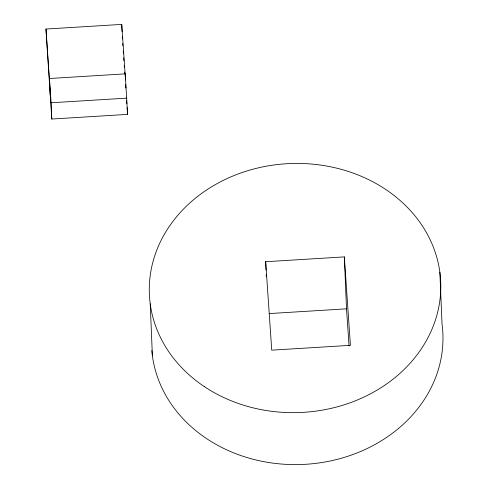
<?xml version="1.0" encoding="UTF-8"?>
<svg xmlns="http://www.w3.org/2000/svg" width="488" height="488" viewBox="0 0 488 488"><rect width="100%" height="100%" fill="white"/><g stroke="black" fill="none" stroke-linecap="round" stroke-linejoin="round"><path stroke-width="0.73" d="M50.136 94.763L49.459 78.507L125.233 73.859L127.575 114.387L51.801 119.035L45.963 29.048L121.738 24.4L125.398 77.799M51.801 119.035L51.118 102.779L126.898 98.131M265.673 261.714L344.339 256.889L350.402 345.333L271.737 350.158L265.673 261.714L266.021 269.992M269.364 313.564L346.517 308.831L344.339 256.889M346.517 308.831L349.054 345.876M122.25 36.716L122.409 38.973M122.72 43.487L122.872 45.738M123.232 51.008L123.385 53.259M123.696 57.773L123.903 60.78M124.214 65.294L124.367 67.551M124.678 72.065L124.782 73.566M125.654 86.358L125.758 87.858M126.642 100.735L126.849 103.767M127.112 107.561L127.575 114.387M49.459 78.507L51.118 102.779M45.963 29.048L49.623 82.448M439.859 272.231L442.036 324.178A145.802 124.58 -2.4 0 1 310.728 463.905A145.802 124.58 -2.4 0 1 151.823 350.549M266.21 274.512L266.302 276.769M150.219 303.847L152.396 355.795M125.233 73.859L125.489 79.971M125.672 84.32L125.825 87.944M121.738 24.4L122.043 31.647M204.356 386.624A145.802 124.58 -2.4 0 0 439.218 304.762A145.802 124.58 -2.4 0 0 241.548 172.728A145.802 124.58 -2.4 0 0 204.356 386.624"/></g></svg>
